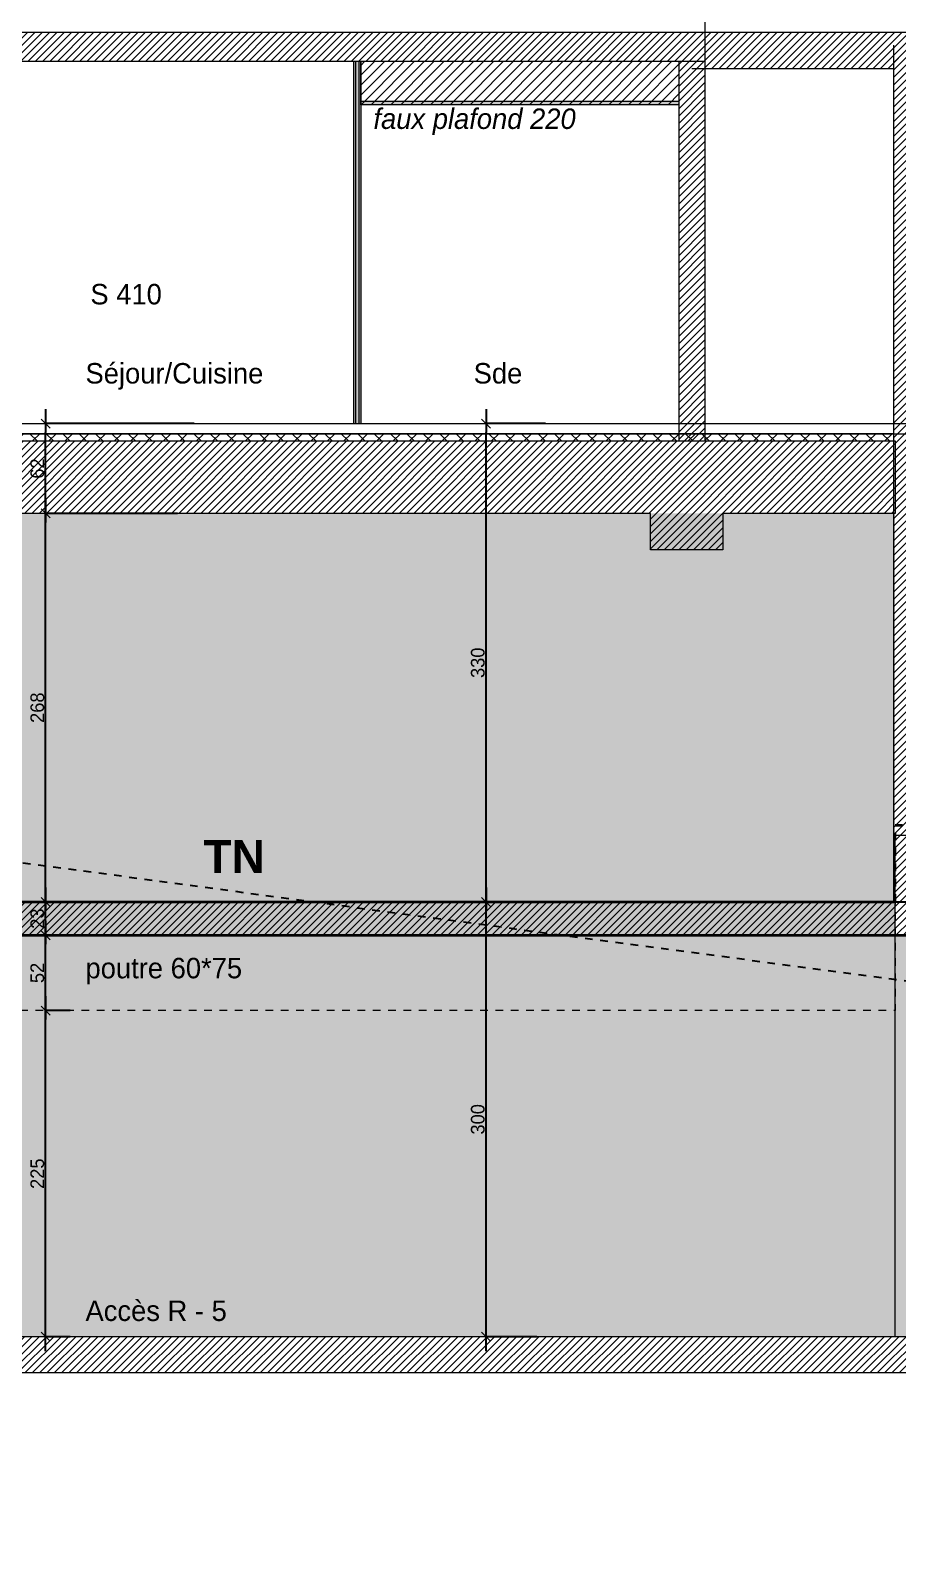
# Model space of a CAD drawing. Header units: centimetres. Extents: x -6341 to 23117, y -10090 to 8065.
# Drawn here: x 10836 to 11434, y -7040 to -5986 of the extents above; entities that cross this region are included whole.
import ezdxf

# ---------------------------------------------------------------- set-up
doc = ezdxf.new("R2010")
doc.units = ezdxf.units.CM
doc.header["$LTSCALE"] = 12.7
doc.header["$PDMODE"] = 1
doc.header["$PDSIZE"] = -2
doc.linetypes.add('VW-01', pattern=[0.83312, 0.41656, -0.41656])
doc.layers.get('0').update_dxf_attribs({"lineweight": 5})
for name, color, linetype, lineweight in [('B Général', 7, 'Continuous', 5), ('C ANNOTATIONS-cotation', 7, 'Continuous', 5), ('C ANNOTATIONS-prestations', 7, 'Continuous', 5), ('C ANNOTATIONS-texte', 7, 'Continuous', 5), ('F REMPLISSAGE-vert clair', 7, 'Continuous', 13), ('F REMPLISSAGE-vert foncé', 7, 'Continuous', 13)]:
    doc.layers.add(name, color=color, linetype=linetype, lineweight=lineweight)
doc.styles.add('Arial', font='arial.ttf')
doc.styles.add('Arial (bold)', font='arialbd.ttf')
doc.styles.add('Eurostile', font='')
doc.styles.add('Eurostile (italic)', font='')
doc.styles.get('Eurostile').set_extended_font_data('Eurostile')
doc.styles.get('Eurostile (italic)').set_extended_font_data('Eurostile', italic=True)
doc.dimstyles.new('100é', dxfattribs={"dimtxt": 30.30306, "dimasz": 6.232178, "dimexe": 0, "dimexo": 25, "dimgap": 1, "dimtad": 1, "dimdec": 1, "dimtxsty": 'Arial', "dimblk": 'VW_SLASH', "dimblk1": 'VW_SLASH', "dimblk2": 'VW_SLASH', "dimcen": 0, "dimdle": 10, "dimse1": 1, "dimse2": 1, "dimazin": 0, "dimtfac": 1, "dimtdec": 1, "dimtix": 1, "dimtmove": 0, "dimatfit": 0, "dimldrblk": 'VW_FILLEDARROW', "dimfxl": 1, "dimfrac": 2, "dimtolj": 1, "dimarcsym": 0})
doc.dimstyles.new('Arch', dxfattribs={"dimtxt": 30.30306, "dimasz": 11.224121, "dimexe": 15.875, "dimexo": 7.9375, "dimgap": 7.9375, "dimtad": 1, "dimdec": 1, "dimtxsty": 'Arial', "dimblk": 'VW_SLASH-1', "dimblk1": 'VW_SLASH-1', "dimblk2": 'VW_SLASH-1', "dimcen": 0, "dimdle": 7.9375, "dimazin": 0, "dimtfac": 1, "dimtdec": 1, "dimtix": 1, "dimtmove": 0, "dimatfit": 0, "dimldrblk": 'VW_FILLEDARROW-1', "dimfxl": 1, "dimfrac": 2, "dimtolj": 1, "dimarcsym": 0})
pattern_1 = [(45, (0, 0), (2.4253472, -2.6458333), [])]

# ---------------------------------------------------------------- blocks, each defined once
blk = doc.blocks.new('VW_SLASH-1')
at = {"color": 0, "linetype": 'ByBlock', "lineweight": -2}
blk.add_line((0.707, 0), (-1, 0), dxfattribs=at)
at = {"color": 0, "linetype": 'VW-01', "lineweight": 20, "flags": 128}
blk.add_lwpolyline([(0.5, 0.5), (-0.5, -0.5)], dxfattribs=at)
blk = doc.blocks.new('*D242')
at = {"layer": 'C ANNOTATIONS-cotation', "color": 0, "linetype": 'Continuous', "lineweight": -2, "transparency": 16777216}
for p, q in [((11833.9, -6257.4), (12420.9, -6257.4)), ((12405, -6576.1), (12405, -6268.6)), ((11406.9, -6587.4), (12420.9, -6587.4))]:
    blk.add_line(p, q, dxfattribs=at)
at = {"layer": 'Defpoints', "color": 0, "transparency": 16777216}
for p in [(11826, -6257.4), (12405, -6257.4), (11398.9, -6587.4)]:
    blk.add_point(p, dxfattribs=at)
at = {"layer": 'C ANNOTATIONS-cotation', "color": 0, "lineweight": -2, "transparency": 16777216, "xscale": 11.22412109375, "yscale": 11.22412109375, "zscale": 11.22412109375}
for p, rotation in [((12405, -6257.4), 90.00000000000094), ((12405, -6587.4), 270.0000000000009)]:
    blk.add_blockref('VW_SLASH-1', p, dxfattribs=dict(at, rotation=rotation))
at = {"layer": 'C ANNOTATIONS-cotation', "color": 0, "lineweight": 5, "transparency": 16777216, "insert": (12358.1, -6422.4), "char_height": 30.3, "attachment_point": 5, "rotation": 90, "style": 'Arial'}
blk.add_mtext('\\A1;330', dxfattribs=at)
blk = doc.blocks.new('VW_FILLEDARROW-1')
at = {"linetype": 'Continuous', "lineweight": 0}
blk.add_hatch(color=0, dxfattribs=at).paths.add_polyline_path([(-1.414, 0.379), (0, 0), (-1.414, -0.379)])
at = {"color": 0, "linetype": 'VW-01', "lineweight": 5, "flags": 128}
blk.add_lwpolyline([(-1.414, 0.379), (0, 0), (-1.414, -0.379)], close=True, dxfattribs=at)
blk = doc.blocks.new('*D280')
at = {"layer": 'C ANNOTATIONS-cotation', "color": 0, "linetype": 'Continuous', "lineweight": -2, "transparency": 16777216}
for p, q in [((11398.9, -6587.4), (12420.9, -6587.4)), ((12405, -6598.6), (12405, -6876.1)), ((11824.9, -6887.4), (12420.9, -6887.4))]:
    blk.add_line(p, q, dxfattribs=at)
at = {"layer": 'Defpoints', "color": 0, "transparency": 16777216}
for p in [(11391, -6587.4), (11817, -6887.4), (12405, -6887.4)]:
    blk.add_point(p, dxfattribs=at)
at = {"layer": 'C ANNOTATIONS-cotation', "color": 0, "lineweight": -2, "transparency": 16777216, "xscale": 11.22412109375, "yscale": 11.22412109375, "zscale": 11.22412109375}
for p, rotation in [((12405, -6587.4), 90.00000000000105), ((12405, -6887.4), 270.000000000001)]:
    blk.add_blockref('VW_SLASH-1', p, dxfattribs=dict(at, rotation=rotation))
at = {"layer": 'C ANNOTATIONS-cotation', "color": 0, "lineweight": 5, "transparency": 16777216, "insert": (12358.1, -6737.4), "char_height": 30.3, "attachment_point": 5, "rotation": 90, "style": 'Arial'}
blk.add_mtext('\\A1;300', dxfattribs=at)
blk = doc.blocks.new('VW_SLASH')
at = {"color": 0, "linetype": 'ByBlock', "lineweight": -2}
blk.add_line((1.6, 0), (-1, 0), dxfattribs=at)
at = {"color": 0, "linetype": 'VW-01', "lineweight": 20, "flags": 128}
blk.add_lwpolyline([(0.5, 0.5), (-0.5, -0.5)], dxfattribs=at)
blk = doc.blocks.new('*D1211')
at = {"layer": 'C ANNOTATIONS-cotation', "color": 0, "linetype": 'Continuous', "lineweight": -2, "transparency": 16777216}
for p, q in [((10948.5, -6257.4), (10846, -6257.4)), ((10846, -6313.1), (10846, -6263.6)), ((10937, -6319.4), (10846, -6319.4))]:
    blk.add_line(p, q, dxfattribs=at)
at = {"layer": 'Defpoints', "color": 0, "transparency": 16777216}
for p in [(10846, -6257.4), (10973.5, -6257.4), (10962, -6319.4)]:
    blk.add_point(p, dxfattribs=at)
at = {"layer": 'C ANNOTATIONS-cotation', "color": 0, "lineweight": -2, "transparency": 16777216, "xscale": 6.232177734375, "yscale": 6.232177734375, "zscale": 6.232177734375}
for p, rotation in [((10846, -6257.4), 90), ((10846, -6319.4), 270)]:
    blk.add_blockref('VW_SLASH', p, dxfattribs=dict(at, rotation=rotation))
at = {"layer": 'C ANNOTATIONS-cotation', "color": 0, "lineweight": 5, "transparency": 16777216, "insert": (10840.3, -6288.4), "char_height": 9.41, "attachment_point": 5, "rotation": 90, "style": 'Eurostile'}
blk.add_mtext('\\A1;62', dxfattribs=at)
blk = doc.blocks.new('VW_FILLEDARROW')
at = {"linetype": 'Continuous', "lineweight": 0}
blk.add_hatch(color=0, dxfattribs=at).paths.add_polyline_path([(-1.6, 0.43), (0, 0), (-1.6, -0.43)])
at = {"color": 0, "linetype": 'VW-01', "lineweight": 5, "flags": 128}
blk.add_lwpolyline([(-1.6, 0.43), (0, 0), (-1.6, -0.43)], close=True, dxfattribs=at)
blk = doc.blocks.new('*D1212')
at = {"layer": 'C ANNOTATIONS-cotation', "color": 0, "linetype": 'Continuous', "lineweight": -2, "transparency": 16777216}
for p, q in [((10937, -6319.4), (10846, -6319.4)), ((10846, -6581.1), (10846, -6325.6)), ((10841.9, -6587.4), (10846, -6587.4))]:
    blk.add_line(p, q, dxfattribs=at)
at = {"layer": 'Defpoints', "color": 0, "transparency": 16777216}
for p in [(10846, -6319.4), (10962, -6319.4), (10866.9, -6587.4)]:
    blk.add_point(p, dxfattribs=at)
at = {"layer": 'C ANNOTATIONS-cotation', "color": 0, "lineweight": -2, "transparency": 16777216, "xscale": 6.232177734375, "yscale": 6.232177734375, "zscale": 6.232177734375}
for p, rotation in [((10846, -6319.4), 90), ((10846, -6587.4), 270)]:
    blk.add_blockref('VW_SLASH', p, dxfattribs=dict(at, rotation=rotation))
at = {"layer": 'C ANNOTATIONS-cotation', "color": 0, "lineweight": 5, "transparency": 16777216, "insert": (10840.3, -6453.4), "char_height": 9.41, "attachment_point": 5, "rotation": 90, "style": 'Eurostile'}
blk.add_mtext('\\A1;268', dxfattribs=at)
blk = doc.blocks.new('*D1213')
at = {"layer": 'C ANNOTATIONS-cotation', "color": 0, "linetype": 'Continuous', "lineweight": -2, "transparency": 16777216}
for p, q in [((10841.9, -6587.4), (10846, -6587.4)), ((10846, -6604.1), (10846, -6593.6)), ((10897, -6610.4), (10846, -6610.4))]:
    blk.add_line(p, q, dxfattribs=at)
at = {"layer": 'Defpoints', "color": 0, "transparency": 16777216}
for p in [(10846, -6587.4), (10866.9, -6587.4), (10922, -6610.4)]:
    blk.add_point(p, dxfattribs=at)
at = {"layer": 'C ANNOTATIONS-cotation', "color": 0, "lineweight": -2, "transparency": 16777216, "xscale": 6.232177734375, "yscale": 6.232177734375, "zscale": 6.232177734375}
for p, rotation in [((10846, -6587.4), 90), ((10846, -6610.4), 270)]:
    blk.add_blockref('VW_SLASH', p, dxfattribs=dict(at, rotation=rotation))
at = {"layer": 'C ANNOTATIONS-cotation', "color": 0, "lineweight": 5, "transparency": 16777216, "insert": (10840.3, -6598.9), "char_height": 9.41, "attachment_point": 5, "rotation": 90, "style": 'Eurostile'}
blk.add_mtext('\\A1;23', dxfattribs=at)
blk = doc.blocks.new('*D1214')
at = {"layer": 'C ANNOTATIONS-cotation', "color": 0, "linetype": 'Continuous', "lineweight": -2, "transparency": 16777216}
for p, q in [((10897, -6610.4), (10846, -6610.4)), ((10846, -6656.1), (10846, -6616.6)), ((10863, -6662.4), (10846, -6662.4))]:
    blk.add_line(p, q, dxfattribs=at)
at = {"layer": 'Defpoints', "color": 0, "transparency": 16777216}
for p in [(10846, -6610.4), (10922, -6610.4), (10888, -6662.4)]:
    blk.add_point(p, dxfattribs=at)
at = {"layer": 'C ANNOTATIONS-cotation', "color": 0, "lineweight": -2, "transparency": 16777216, "xscale": 6.232177734375, "yscale": 6.232177734375, "zscale": 6.232177734375}
for p, rotation in [((10846, -6610.4), 90), ((10846, -6662.4), 270)]:
    blk.add_blockref('VW_SLASH', p, dxfattribs=dict(at, rotation=rotation))
at = {"layer": 'C ANNOTATIONS-cotation', "color": 0, "lineweight": 5, "transparency": 16777216, "insert": (10840.3, -6636.4), "char_height": 9.41, "attachment_point": 5, "rotation": 90, "style": 'Eurostile'}
blk.add_mtext('\\A1;52', dxfattribs=at)
blk = doc.blocks.new('*D1215')
at = {"layer": 'C ANNOTATIONS-cotation', "color": 0, "linetype": 'Continuous', "lineweight": -2, "transparency": 16777216}
for p, q in [((10863, -6662.4), (10846, -6662.4)), ((10846, -6881.1), (10846, -6668.6)), ((10863, -6887.4), (10846, -6887.4))]:
    blk.add_line(p, q, dxfattribs=at)
at = {"layer": 'Defpoints', "color": 0, "transparency": 16777216}
for p in [(10846, -6662.4), (10888, -6662.4), (10888, -6887.4)]:
    blk.add_point(p, dxfattribs=at)
at = {"layer": 'C ANNOTATIONS-cotation', "color": 0, "lineweight": -2, "transparency": 16777216, "xscale": 6.232177734375, "yscale": 6.232177734375, "zscale": 6.232177734375}
for p, rotation in [((10846, -6662.4), 90), ((10846, -6887.4), 270)]:
    blk.add_blockref('VW_SLASH', p, dxfattribs=dict(at, rotation=rotation))
at = {"layer": 'C ANNOTATIONS-cotation', "color": 0, "lineweight": 5, "transparency": 16777216, "insert": (10840.3, -6774.9), "char_height": 9.41, "attachment_point": 5, "rotation": 90, "style": 'Eurostile'}
blk.add_mtext('\\A1;225', dxfattribs=at)
blk = doc.blocks.new('*D1222')
at = {"layer": 'C ANNOTATIONS-cotation', "color": 0, "linetype": 'Continuous', "lineweight": -2, "transparency": 16777216}
for p, q in [((11191, -6257.4), (11150, -6257.4)), ((11150, -6581.1), (11150, -6263.6)), ((11293, -6587.4), (11150, -6587.4))]:
    blk.add_line(p, q, dxfattribs=at)
at = {"layer": 'Defpoints', "color": 0, "transparency": 16777216}
for p in [(11150, -6257.4), (11216, -6257.4), (11318, -6587.4)]:
    blk.add_point(p, dxfattribs=at)
at = {"layer": 'C ANNOTATIONS-cotation', "color": 0, "lineweight": -2, "transparency": 16777216, "xscale": 6.232177734375, "yscale": 6.232177734375, "zscale": 6.232177734375}
for p, rotation in [((11150, -6257.4), 90), ((11150, -6587.4), 270)]:
    blk.add_blockref('VW_SLASH', p, dxfattribs=dict(at, rotation=rotation))
at = {"layer": 'C ANNOTATIONS-cotation', "color": 0, "lineweight": 5, "transparency": 16777216, "insert": (11144.3, -6422.4), "char_height": 9.41, "attachment_point": 5, "rotation": 90, "style": 'Eurostile'}
blk.add_mtext('\\A1;330', dxfattribs=at)
blk = doc.blocks.new('*D1223')
at = {"layer": 'C ANNOTATIONS-cotation', "color": 0, "linetype": 'Continuous', "lineweight": -2, "transparency": 16777216}
for p, q in [((11293, -6587.4), (11150, -6587.4)), ((11150, -6881.1), (11150, -6593.6)), ((11185, -6887.4), (11150, -6887.4))]:
    blk.add_line(p, q, dxfattribs=at)
at = {"layer": 'Defpoints', "color": 0, "transparency": 16777216}
for p in [(11150, -6587.4), (11318, -6587.4), (11210, -6887.4)]:
    blk.add_point(p, dxfattribs=at)
at = {"layer": 'C ANNOTATIONS-cotation', "color": 0, "lineweight": -2, "transparency": 16777216, "xscale": 6.232177734375, "yscale": 6.232177734375, "zscale": 6.232177734375}
for p, rotation in [((11150, -6587.4), 90), ((11150, -6887.4), 270)]:
    blk.add_blockref('VW_SLASH', p, dxfattribs=dict(at, rotation=rotation))
at = {"layer": 'C ANNOTATIONS-cotation', "color": 0, "lineweight": 5, "transparency": 16777216, "insert": (11144.3, -6737.4), "char_height": 9.41, "attachment_point": 5, "rotation": 90, "style": 'Eurostile'}
blk.add_mtext('\\A1;300', dxfattribs=at)

msp = doc.modelspace()

# ---------------------------------------------------------------- hatches: boundary and pattern name
at = {"layer": 'B Général', "linetype": 'Continuous', "lineweight": 0, "true_color": 0xbbbbbb}
msp.add_hatch(color=9, dxfattribs=at).paths.add_polyline_path([(8418.48, -6024.37), (8418.48, -6012.44), (7604.48, -6012.44), (7604.48, -5727.37), (5020.97, -5727.37), (5020.97, -6587.37), (7066.16, -6587.37), (7066.81, -6887.37), (11940.45, -6887.37), (11940.45, -6578.37), (11450.34, -6578.37), (11450.34, -6610.37), (11432.34, -6610.37), (11432.34, -6319.37), (9040.48, -6319.37), (9040.48, -6024.37)])
at = {"layer": 'B Général', "linetype": 'Continuous', "lineweight": 5}
h = msp.add_hatch(dxfattribs=at)
h.set_pattern_fill('50_BETON', style=0, pattern_type=2)
h.set_pattern_definition(pattern_1)
h.paths.add_polyline_path([(11283.04, -6007.37), (11301.04, -5987.37), (9828.48, -5987.37), (9828.48, -6007.37)])
h = msp.add_hatch(dxfattribs=at)
h.set_pattern_fill('50_BETON', style=0, pattern_type=2)
h.set_pattern_definition(pattern_1)
h.paths.add_polyline_path([(11283.04, -5987.37), (11283.04, -6007.37), (11301.04, -6007.37), (11301.04, -5987.37)])
h = msp.add_hatch(dxfattribs=at)
h.set_pattern_fill('50_BETON', style=0, pattern_type=2)
h.set_pattern_definition(pattern_1)
h.paths.add_polyline_path([(11301.04, -6269.37), (11301.04, -5987.37), (11283.04, -6007.37), (11283.04, -6269.37)])
h = msp.add_hatch(dxfattribs=at)
h.set_pattern_fill('50_BETON', style=0, pattern_type=2)
h.set_pattern_definition(pattern_1)
h.paths.add_polyline_path([(11431.45, -6012.37), (11449.45, -5987.37), (11292.04, -5987.37), (11292.04, -6012.37)])
h = msp.add_hatch(dxfattribs=at)
h.set_pattern_fill('50_BETON', style=0, pattern_type=2)
h.set_pattern_definition(pattern_1)
h.paths.add_polyline_path([(11431.45, -5996.37), (11431.44, -6587.37), (11449.44, -6610.37), (11449.45, -5996.37)])
at = {"layer": 'B Général', "linetype": 'Continuous', "lineweight": 5, "true_color": 0xaaaaaa}
h = msp.add_hatch(dxfattribs=at)
h.set_pattern_fill('F_P__SOFFITE', color=253, style=0, pattern_type=2)
h.set_pattern_definition([(45, (0, 0.2205), (-3.5277778, 3.3072917), [])])
h.paths.add_polyline_path([(11063.56, -6007.37), (11283.04, -6007.37), (11283.04, -6037.38), (11063.56, -6037.38)])
at = {"layer": 'B Général', "linetype": 'Continuous', "lineweight": 0, "true_color": 0x848484}
msp.add_hatch(color=252, dxfattribs=at).paths.add_polyline_path([(11063.56, -6034.97), (11283.04, -6034.97), (11283.04, -6037.38), (11063.56, -6037.38)])
at = {"layer": 'B Général', "linetype": 'Continuous', "lineweight": 5}
h = msp.add_hatch(dxfattribs=at)
h.set_pattern_fill('50_BETON', style=0, pattern_type=2)
h.set_pattern_definition(pattern_1)
h.paths.add_polyline_path([(9080.69, -6339.37), (9020.69, -6339.37), (9020.69, -6269.37), (11432.45, -6269.37), (11432.45, -6319.37), (11313.44, -6319.37), (11313.44, -6344.37), (11263.44, -6344.37), (11263.44, -6319.37), (9080.69, -6319.37)])
at = {"layer": 'B Général', "linetype": 'Continuous', "lineweight": 5, "true_color": 0x808080}
h = msp.add_hatch(dxfattribs=at)
h.set_pattern_fill('02_ISOLANT', color=8, style=0, pattern_type=2)
h.set_pattern_definition([(45, (0, 0), (-5.6568542, 5.6568542), []), (135, (0, 0), (5.6568542, 5.6568542), [])])
h.paths.add_polyline_path([(11431.44, -6269.38), (11431.44, -6264.38), (9435.45, -6264.38), (9435.45, -6269.38)])
at = {"layer": 'B Général', "linetype": 'Continuous', "lineweight": 5}
h = msp.add_hatch(dxfattribs=at)
h.set_pattern_fill('50_BETON', style=0, pattern_type=2)
h.set_pattern_definition(pattern_1)
h.paths.add_polyline_path([(11449.44, -6610.37), (11431.44, -6587.37), (9812.48, -6587.37), (9812.48, -6610.37)])
h = msp.add_hatch(dxfattribs=at)
h.set_pattern_fill('50_BETON', style=0, pattern_type=2)
h.set_pattern_definition(pattern_1)
h.paths.add_polyline_path([(7085.89, -6887.37), (7085.89, -6912.37), (11952.45, -6912.37), (11952.45, -6887.37)])

# ---------------------------------------------------------------- linework, layer by layer
at = {"layer": 'B Général', "color": 7, "linetype": 'Continuous', "lineweight": 5}
for p, q in [((9828.48, -5987.37), (11283.04, -5987.37)), ((11283.04, -5987.37), (11301.04, -5987.37)), ((11283.04, -5987.37), (11301.04, -5987.37)), ((11301.04, -5980.37), (11301.04, -5987.37)), ((11301.04, -5987.37), (11301.04, -6269.37)), ((11431.44, -6587.37), (11431.45, -5996.37)), ((9828.48, -6007.37), (11283.04, -6007.37)), ((9828.48, -6007.37), (11283.04, -6007.37)), ((11283.04, -6007.37), (11301.04, -6007.37)), ((11283.04, -6007.37), (11301.04, -6007.37)), ((11283.04, -6007.37), (11283.04, -6269.37)), ((11292.04, -6012.37), (11431.45, -6012.37)), ((9435.45, -6257.38), (11441.34, -6257.38)), ((9435.45, -6257.38), (11441.34, -6257.38)), ((9435.45, -6264.38), (11441.34, -6264.38)), ((9435.45, -6264.38), (11441.34, -6264.38)), ((9812.48, -6587.37), (11431.44, -6587.37)), ((9812.48, -6610.37), (11449.44, -6610.37)), ((11952.45, -6887.37), (8444.48, -6887.37)), ((11952.45, -6912.37), (7085.89, -6912.37))]:
    msp.add_line(p, q, dxfattribs=at)
at = {"layer": 'B Général', "color": 7, "linetype": 'Continuous', "lineweight": 13}
for p, q in [((11292.04, -5987.37), (11449.45, -5987.37)), ((11292.04, -6012.37), (11431.45, -6012.37))]:
    msp.add_line(p, q, dxfattribs=at)
at = {"layer": 'B Général', "color": 7, "linetype": 'Continuous', "lineweight": 18}
for p, q in [((11301.04, -5987.37), (11301.04, -6269.37)), ((11431.44, -6587.37), (11431.45, -5996.37)), ((11283.04, -6007.37), (11283.04, -6269.37)), ((11952.45, -6887.37), (7085.89, -6887.37)), ((11952.45, -6912.37), (7085.89, -6912.37))]:
    msp.add_line(p, q, dxfattribs=at)
at = {"layer": 'B Général', "color": 98, "linetype": 'Continuous', "lineweight": 13, "true_color": 0x004400}
for p, q in [((11058.56, -6007.37), (11058.56, -6257.37)), ((11063.56, -6007.37), (11063.56, -6257.37))]:
    msp.add_line(p, q, dxfattribs=at)
at = {"layer": 'B Général', "color": 7, "linetype": 'Continuous', "lineweight": 35}
for p, q in [((9812.48, -6587.37), (11431.44, -6587.37)), ((9812.48, -6610.37), (11449.44, -6610.37))]:
    msp.add_line(p, q, dxfattribs=at)
at = {"layer": 'B Général', "color": 1, "linetype": 'VW-01', "lineweight": 25, "true_color": 0xff0000, "flags": 128}
msp.add_lwpolyline([(6225.89, -5704.95), (7143.26, -5923.37), (7434.56, -5943.37), (7658.97, -6004.37), (8172.95, -6104.37), (9209.97, -6290.37), (9835.06, -6392.36), (10241.01, -6530.36), (10652.16, -6536.36), (11097.97, -6596.36), (11972.45, -6712.67)], dxfattribs=at)
at = {"layer": 'B Général', "color": 7, "linetype": 'Continuous', "lineweight": 5, "flags": 128}
for points in [[(11063.56, -6007.37), (11283.04, -6007.37), (11283.04, -6037.38), (11063.56, -6037.38)], [(11063.56, -6034.97), (11283.04, -6034.97), (11283.04, -6037.38), (11063.56, -6037.38)], [(9080.69, -6339.37), (9020.69, -6339.37), (9020.69, -6269.37), (11432.45, -6269.37), (11432.45, -6319.37), (11313.44, -6319.37), (11313.44, -6344.37), (11263.44, -6344.37), (11263.44, -6319.37), (9080.69, -6319.37)], [(11431.44, -6269.38), (11431.44, -6264.38), (9435.45, -6264.38), (9435.45, -6269.38)], [(11432.34, -6541.37), (11940.45, -6541.37), (11940.45, -6887.37), (11432.34, -6887.37)]]:
    msp.add_lwpolyline(points, close=True, dxfattribs=at)
at = {"layer": 'B Général', "color": 7, "linetype": 'VW-01', "lineweight": 35, "flags": 128}
msp.add_lwpolyline([(11432.34, -6587.37), (11432.34, -6534.37), (11934.45, -6534.37)], dxfattribs=at)
at = {"layer": 'B Général', "color": 7, "linetype": 'VW-01', "lineweight": 5, "flags": 128}
msp.add_lwpolyline([(10730.48, -6587.37), (11432.34, -6587.37), (11432.34, -6662.37), (10730.48, -6662.37)], close=True, dxfattribs=at)
at = {"layer": 'B Général', "color": 7, "linetype": 'Continuous', "lineweight": 5, "flags": 128}
msp.add_lwpolyline([(13391.47, -7040.36), (13090.82, -6861.36), (12850.54, -6781.36), (12562.56, -6775.36), (12097.98, -6729.36), (11940.45, -6708.41), (11940.45, -6912.37), (7066.48, -6912.37)], dxfattribs=at)
at = {"layer": 'B Général', "color": 9, "linetype": 'Continuous', "true_color": 0xc0dcc0}
msp.add_solid([(11058.56, -6007.37), (11063.56, -6007.37), (11058.56, -6257.37), (11063.56, -6257.37)], dxfattribs=at)
at = {"layer": 'F REMPLISSAGE-vert clair'}
for p, q in [((11059.86, -6007.37), (11059.86, -6257.37)), ((11062.26, -6007.37), (11062.26, -6257.37))]:
    msp.add_line(p, q, dxfattribs=at)
at = {"layer": 'F REMPLISSAGE-vert clair', "color": 9, "linetype": 'Continuous', "true_color": 0xc0dcc0}
msp.add_solid([(11062.26, -6007.37), (11059.86, -6007.37), (11062.26, -6257.37), (11059.86, -6257.37)], dxfattribs=at)
at = {"layer": 'F REMPLISSAGE-vert foncé', "color": 98, "linetype": 'Continuous', "lineweight": 13, "true_color": 0x004400}
for p, q in [((11058.56, -6007.37), (11058.56, -6257.37)), ((11063.56, -6007.37), (11063.56, -6257.37))]:
    msp.add_line(p, q, dxfattribs=at)
at = {"layer": 'F REMPLISSAGE-vert foncé'}
for p, q in [((11059.86, -6007.37), (11059.86, -6257.37)), ((11062.26, -6007.37), (11062.26, -6257.37))]:
    msp.add_line(p, q, dxfattribs=at)
at = {"layer": 'F REMPLISSAGE-vert foncé', "color": 54, "linetype": 'Continuous', "true_color": 0x99aa00}
for points in [[(11059.86, -6007.37), (11058.56, -6007.37), (11059.86, -6257.37), (11058.56, -6257.37)], [(11063.56, -6007.37), (11062.26, -6007.37), (11063.56, -6257.37), (11062.26, -6257.37)]]:
    msp.add_solid(points, dxfattribs=at)

# ---------------------------------------------------------------- texts
at = {"layer": 'B Général', "color": 7, "char_height": 14.118, "line_spacing_factor": 0.894142, "style": 'Eurostile'}
for s, insert, attachment_point in [('S 410', (10901.54, -6161.03), 2), ('poutre 60*75', (10873.5, -6626), 1)]:
    msp.add_mtext(s, dxfattribs=dict(at, insert=insert, attachment_point=attachment_point))
at = {"layer": 'B Général', "color": 1, "true_color": 0xff0000, "insert": (10955, -6544.75), "char_height": 22.727, "width": 61, "attachment_point": 1, "line_spacing_factor": 0.959385, "style": 'Arial (bold)'}
msp.add_mtext('TN ', dxfattribs=at)
at = {"layer": 'C ANNOTATIONS-prestations', "insert": (11072.26, -6039.98), "char_height": 14.118, "attachment_point": 1, "line_spacing_factor": 0.894142, "style": 'Eurostile (italic)'}
msp.add_mtext('faux plafond 220', dxfattribs=at)
at = {"layer": 'C ANNOTATIONS-texte', "color": 7, "char_height": 14.118, "attachment_point": 1, "rotation": 0.00002, "line_spacing_factor": 0.894142, "style": 'Eurostile'}
for s, insert in [('Séjour/Cuisine', (10873.5, -6215.62)), ('Sde', (11141.42, -6215.62))]:
    msp.add_mtext(s, dxfattribs=dict(at, insert=insert))
at = {"layer": 'C ANNOTATIONS-texte', "insert": (10873.5, -6862.42), "char_height": 14.118, "attachment_point": 1, "line_spacing_factor": 0.894142, "style": 'Eurostile'}
msp.add_mtext('Accès R - 5', dxfattribs=at)

# ---------------------------------------------------------------- dimensions: what is measured, and where the dimension line sits
at = {"layer": 'C ANNOTATIONS-cotation', "color": 7, "linetype": 'Continuous', "lineweight": 5}
for base, p1, p2, picture, middle in [((10846, -6257.38), (10962, -6319.37), (10973.5, -6257.38), '*D1211', (10840.29, -6288.37)), ((11150, -6257.37), (11318, -6587.37), (11216, -6257.37), '*D1222', (11144.29, -6422.37)), ((10846, -6319.37), (10866.93, -6587.37), (10962, -6319.37), '*D1212', (10840.29, -6453.37)), ((10846, -6587.37), (10922, -6610.37), (10866.93, -6587.37), '*D1213', (10840.29, -6598.87)), ((11150, -6587.37), (11210, -6887.37), (11318, -6587.37), '*D1223', (11144.29, -6737.37)), ((10846, -6610.37), (10888, -6662.37), (10922, -6610.37), '*D1214', (10840.29, -6636.37)), ((10846, -6662.37), (10888, -6887.37), (10888, -6662.37), '*D1215', (10840.29, -6774.87))]:
    dim = msp.add_linear_dim(base=base, p1=p1, p2=p2, angle=270, dimstyle='100é', override={"dimtxt": 9.412001, "dimpost": '<>', "dimtxsty": 'Eurostile', "dimse1": 0, "dimse2": 0, "dimtmove": 2}, dxfattribs=at)
    dim.commit()
    dim.dimension.update_dxf_attribs({"geometry": picture, "text_midpoint": middle})
at = {"layer": 'C ANNOTATIONS-cotation', "color": 1, "linetype": 'Continuous', "lineweight": 5, "true_color": 0xff0000}
for base, p1, p2, picture, middle in [((12405, -6257.37), (11398.94, -6587.37), (11826, -6257.37), '*D242', (12358.1, -6422.37)), ((12405, -6887.37), (11391, -6587.37), (11817, -6887.37), '*D280', (12358.1, -6737.37))]:
    dim = msp.add_linear_dim(base=base, p1=p1, p2=p2, angle=270, dimstyle='Arch', override={"dimtxt": 30.30306, "dimgap": 31.75, "dimdec": 0, "dimpost": '<>', "dimtxsty": 'Arial', "dimtmove": 2}, dxfattribs=at)
    dim.commit()
    dim.dimension.update_dxf_attribs({"geometry": picture, "text_midpoint": middle})

doc.saveas('drawing.dxf')
